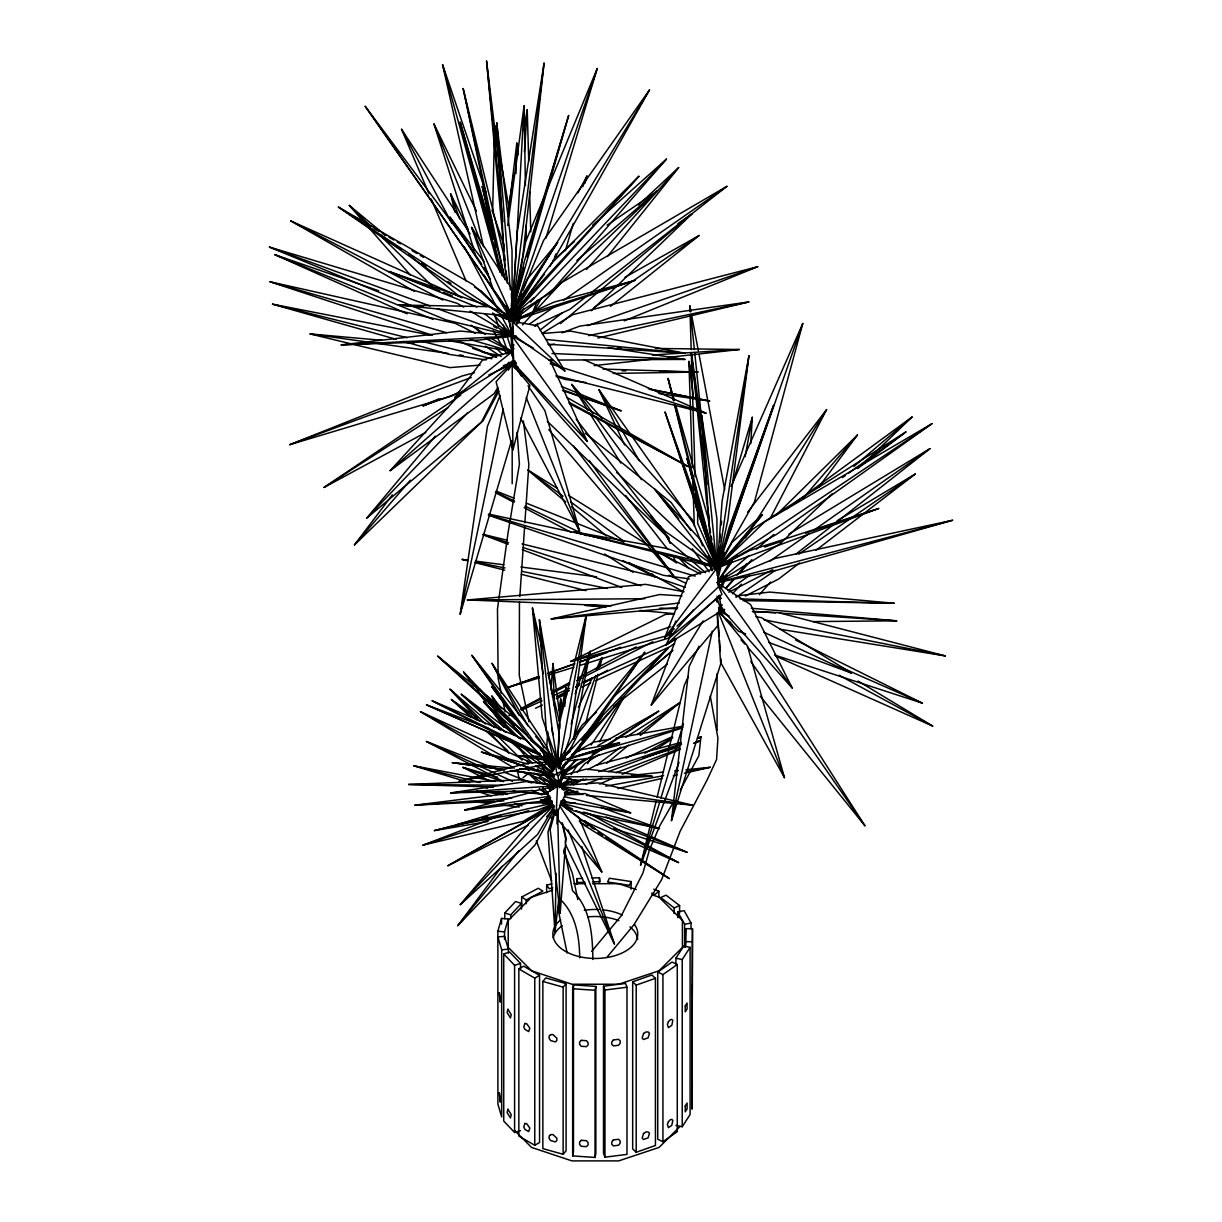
<?xml version="1.0" encoding="UTF-8"?>
<svg xmlns="http://www.w3.org/2000/svg" width="1222" height="1222" viewBox="0 0 1222 1222"><rect width="100%" height="100%" fill="white"/><g stroke="black" fill="none" stroke-linecap="round" stroke-linejoin="round"><path stroke-width="1.5" d="M559.065 896.719L555.002 932.126L556.071 873.333M556.972 824.01L557.217 810.736M492.634 212.246L494.284 140.545M494.406 134.894L494.635 125.454L499.523 153.529M512.339 310.77L512.186 316.483L398.601 305.026L489.365 306.661L512.186 316.483L551.321 292.211L657.329 190.953L607.212 225.092M512.446 306.966L512.904 289.813M516.005 173.555L516.814 143.066L508.016 215.989M692.126 992.829L692.156 993.715L692.278 984.703L692.309 987.88M517.578 154.72L517.746 149.053L516.86 154.69M560.134 715.832L560.684 698.953L558.79 710.226M512.369 315.612L512.186 355.297M557.66 766.698L559.202 724.218L586.132 615.476M512.476 356.519L512.751 349.171M685.206 947.34L685.71 928.644L692.477 928.72L691.957 1108.889L692.477 928.72M570.811 778.582L547.288 792.452L556.147 815.38L557.751 780.125M557.721 766.484L558.225 755.059M558.912 739.829L559.08 736.026M512.507 315.566L513.164 334.965L564.824 370.969L537.741 325.816L512.186 321.294L492.817 313.458M513.347 300.322L513.866 290.79M514.08 286.971L524.085 105.871L507.71 225.505M750.751 443.647L752.324 417.282L733.414 480.918M512.66 356.259L513.133 348.667M512.812 326.595L512.186 336.096L513.958 363.637L587.293 441.463L549.854 359.986M513.072 322.791L513.576 315.184M524.452 151.62L527.232 109.766L523.673 130.372M519.457 602.247L519.258 675.354L528.989 721.851M519.839 596.58L524.62 526.667M524.864 522.894L528.866 464.314L523.367 420.979M512.583 356.763L512.98 351.126M537.008 766.133L557.385 762.116L559.019 739.692M559.829 728.465L560.104 724.738L548.235 674.697M546.677 747.024L547.823 731.841M550.939 690.079L552.924 663.5L560.318 719.712M762.467 514.691L725.028 558.378L717.085 569.605L705.033 524.513L665.073 412.181L717.085 569.605L732.009 542.431L762.467 514.691L717.085 569.605L722.11 501.066L748.949 355.678L727.869 520.16L717.085 569.605L700.298 539.62L654.9 489.365L715.924 568.108L708.775 557.507M564.717 706.423L566.153 687.665M555.46 810.461L550.16 829.509L560.165 913.262L566.03 837.925L562.395 823.445M717.986 558.53L719.071 547.364M719.621 541.774L720.338 534.32M721.255 525.017L721.606 521.29M557.583 242.521L520.129 297.786L512.186 312.572L511.27 308.922L512.186 312.572L527.11 279.288L557.583 242.521L512.186 312.572L517.212 232.608L544.065 63.193L522.985 254.711L512.186 312.572L511.193 308.906M700.924 736.912L698.862 755.731L680.348 789.977M563.968 853.857L564.61 848.267M565.251 842.676L565.679 838.949L562.12 822.803M720.904 658.673L721.179 662.355L671.474 820.604L689.116 666.57L698.984 646.224M544.065 63.193L512.186 312.572L511.3 308.906L512.186 312.572L568.642 115.525L524.162 262.073L512.186 312.572L511.376 308.906L512.186 312.572L524.131 267.587M586.331 615.506L570.048 737.263L564.625 753.042M511.483 440.668L460.19 614.162L487.441 426.341L500.165 395.424M703.903 526.972L717.085 569.605L748.949 355.678M508.291 209.176L512.721 180.993M513.316 177.236L513.912 173.478M717.956 577.09L720.843 558.576M558.408 768.501L586.239 615.506M721.53 586.041L723.241 576.662M745.145 456.661L752.324 417.282M573.393 739.173L590.195 651.295L575.119 694.004M559.34 720.98L565.557 689.498M572.66 988.751L573.469 984.871L595.847 986.414L595.847 1153.568L595.038 1157.448L572.66 1155.905L572.66 988.751L595.038 990.294L595.847 986.414M572.66 1155.905L573.469 1152.025L573.469 984.871M460.19 614.162L503.189 409.11M671.474 820.604L712.273 631.224M513.958 348.423L512.186 351.676L482.583 359.94L454.615 397.792L513.301 360.872L512.186 351.676L513.836 344.482M518.815 322.883L520.878 313.871M717.94 579.075L724.356 552.237M679.05 762.314L640.557 865.268L656.214 800.929M657.115 797.248L667.411 754.967M668.297 751.286L684.412 685.099L688.307 676.484M578.678 751.393L580.526 744.061M586.041 722.019L598.016 674.254M599.865 666.907L602.156 657.726M571.178 724.127L590.195 651.295M514.691 360.979L496.101 381.707L512.935 449.91L529.905 385.373L512.186 363.866L508.688 362.384M526.988 256.788L528.423 251.381M559.294 787.778L562.151 777.07M731.123 486.387L802.778 323.509L754.417 502.059L717.085 567.833L664.753 637.731L688.612 576.616L717.085 567.833L878.649 508.505L749.804 550.465L717.085 567.833L573.928 531.799L666.952 548.479L717.085 567.833L732.36 561.158M513.714 311.182L512.186 316.483L503.143 314.711M508.367 952.946L508.367 949.143L504.564 936.312L497.904 936.969L501.692 949.799L501.692 1116.954L497.904 1104.138L497.873 931.24L501.555 918.409L508.23 919.036L508.23 947.539M504.549 939.474L504.549 931.882L508.23 919.036M674.407 404.39L701.627 515.348L717.085 569.605L729.06 527.843L773.541 405.46L717.085 569.605L710.257 546.295M514.279 314.085L512.186 321.294L564.824 370.969M565.389 250.678L573.286 223.382M584.88 183.346L586.988 176.075L577.96 192.862M560.043 785.807L562.181 778.521M528.958 249.578L568.642 115.525M545.913 238.168L597.237 68.539L525.704 241.498L512.186 316.483L365.241 106.36L467.033 242.704M640.557 865.268L659.819 801.693M660.919 798.058L683.495 723.592M554.62 810.323L547.975 832.106L555.002 932.126M712.67 553.23L717.085 569.605L732.757 519.976M559.6 767.355L562.38 758.938L601.927 716.459L574.997 753.714L562.089 768.653M597.237 68.539L512.186 316.483L365.241 106.36M559.187 768.837L563.418 756.555M450.643 792.91L598.306 782.89L692.446 805.115L526.422 781.484L450.643 792.91L535.664 790.68L557.385 785.7L559.264 780.293M563.037 769.463L565.557 762.253M573.714 738.821L595.71 675.72M598.215 668.51L601.988 657.696M717.085 575.394L717.085 567.833L802.778 323.509M559.569 782.859L564.136 769.891L551.748 776.306L559.569 782.859L557.385 774.091M733.322 518.204L773.541 405.46M514.676 314.36L512.186 321.294L496.987 314.421M717.39 612.925L717.65 625.786L651.265 705.109L675.98 639.045M513.53 332.583L512.186 336.096L587.293 441.463M516.875 323.799L521.565 311.488M532.655 312.481L537.588 300.077M554.528 257.567L555.934 254.023M582.757 186.691L586.988 176.075M717.772 584.315L721.927 594.35L668.877 638.342L675.842 620.99M517.196 323.845L522.206 311.595M521.458 294.028L512.186 316.483L506.611 306.676M522.894 290.561L543.576 240.444L649.478 89.939L549.946 266.503M556.147 815.38L566.962 790.435L534.029 773.068M721.652 587.782L726.983 575.593M631.132 881.566L629.391 885.339L607.624 881.994L609.35 878.221L631.132 881.566L631.132 889.158M517.028 306.187L512.186 316.483L471.57 227.384L512.049 289.125L512.186 316.483L533.739 297.847M578.434 707.278L592.135 678.164M596.168 669.595L601.82 657.604M561.57 768.577L563.25 765.232M719.559 595.343L717.085 598.23L721.24 611.046L665.761 645.185L671.779 633.454M498.515 388.932L481.422 422.109L354.472 544.89L392.323 494.864M510.475 365.714L512.186 362.399L515.913 363.117M569.589 750.491L579.167 731.963L644.727 652.319L575.425 752.966M770.227 518.403L826.607 409.599L747.558 512.262M498.912 391.071L482.98 420.872L366.799 518.052L435.215 436.178M553.81 810.14L535.053 844.906L457.761 925.68L501.906 866.429M533.479 312.542L541.468 297.863M587.69 763.613L591.326 756.937M599.483 741.922L623.984 696.861M672.894 802.946L659.865 825.629L649.508 849.718L642.94 872.982L621.341 915.675L591.647 951.434M554.544 806.001L537.497 834.534L460.266 904.647L529.325 823.154L552.955 804.718M649.478 89.939L512.186 316.483L510.75 313M497.889 387.42L494.07 393.698L390.139 470.684L462.527 391.407M508.367 370.144L514.386 360.826M651.265 705.109L703.124 620.898M518.235 311.747L512.186 321.294L502.379 315.765M558.469 775.726L563.861 769.723L555.521 765.323L550.037 774.015L554.452 775.771M718.093 581.046L730.267 561.815M745.481 537.787L826.607 409.599M675.903 963.898L675.903 958.201L683.755 946.011L690.094 947.371L690.094 1114.525L682.227 1126.715L675.903 1125.355M682.227 1126.715L682.227 959.56L690.094 947.371M560.974 761.688L528.21 762.971L458.953 781.27L557.385 762.116L582.466 724.722L596.489 712.182M561.601 788.679L568.963 777.757M571.071 774.641L578.434 763.719M591.066 745.008L623.694 696.647M516.432 310.266L512.186 316.483L511.178 312.817M553.627 785.914L557.385 785.7L562.624 778.124M564.717 775.084L575.195 759.947M561.815 767.92L564.014 764.85M581.703 740.181L644.727 652.319M718.185 581.137L732.436 561.417M734.636 558.378L736.82 555.353M818.755 487.104L857.416 435.017L776.55 514.798M544.416 274.202L512.186 316.483L511.285 310.923M560.806 769.661L601.927 716.459M390.139 470.684L514.523 360.857M607.395 256.528L678.638 167.582L638.434 205.067M457.761 925.68L518.983 850.619M546.585 816.77L553.78 807.941M607.288 956.857L633.928 924.764L661.591 879.703L680.135 831.281L707.248 779.682L716.581 759.519L717.925 738.027L710.272 696.128M542.858 981.449L545.806 977.936L566.092 983.618L566.092 1150.773L563.128 1154.286L542.858 1148.604L542.858 981.449L563.128 987.132L566.092 983.618M560.99 769.86L571.82 757.182M580.45 746.413L622.12 697.823M725.776 588.118L733.231 579.457M736.958 575.119L746.886 563.571M802.778 498.576L857.416 435.017M354.472 544.89L410.348 480.215M508.459 366.707L512.186 362.399L515.715 363.53M668.877 638.342L693.592 609.778M601.285 217.424L666.433 159.104L553.581 288.911L512.186 321.294L507.329 318.392M562.364 789.244L568.581 782.141M577.303 772.212L584.758 763.689L598.994 754.554M759.427 594.671L770.578 582.039M665.761 645.185L719.575 595.465M725.792 588.576L734.498 578.923M739.478 573.393L751.927 559.6M638.892 176.289L536 288.071L512.186 316.483L551.428 263.463L638.892 176.289L512.186 316.483L511.621 310.923M535.236 326.198L537.802 323.356M586.453 269.543L678.638 167.582M614.727 695.883L668.037 648.256L582.863 740.975M522.497 324.899L532.807 313.687M535.373 310.892L561.158 282.862L726.876 186.355L590.837 292.913M676.988 626.138L719.162 586.193L717.085 567.833L722.217 562.288M727.334 556.728L752.981 528.927L905.853 431.977L857.63 468.561M719.636 607.655L722.202 604.89M732.452 593.831L741.418 584.162M718.353 581.29L723.439 575.868M460.266 904.647L553.505 805.39M504.778 918.684L504.778 912.987L515.531 901.546L521.473 903.409L521.473 909.107M510.72 918.639L510.72 914.85L521.473 903.409M523.948 308.922L512.186 321.294L488.158 305.974L388.963 271.452L476.977 307.058M530.485 302.048L666.433 159.104M366.799 518.052L467.659 412.731M548.785 759.244L540.185 756.357L517.991 755.7L557.385 762.116L571.881 747.207M598.215 720.094L668.037 648.256M508.245 920.487L531.585 897.162L552.665 890.135M679.814 1126.684L659.07 1147.427L618.653 1160.9L571.988 1160.9L531.585 1147.427L514.722 1130.579M540.567 813.852L551.015 807.024M650.73 516.326L665.226 531.402L717.085 567.833L764.773 521.763L931.943 423.698L776.596 534.335L717.085 567.833L695.028 560.424L573.928 531.799M591.188 310.8L691.973 213.835L677.92 223.611M832.213 493.688L779.896 543.927L718.689 581.657M863.878 463.291L912.055 417.008L793.689 503.708M664.753 637.731L674.269 628.704M553.123 260.53L574.371 241.513M592.777 225.031L598.444 219.96M563.128 771.922L577.471 759.397M576.845 260.561L657.329 190.953M653.77 889.234L658.857 891.22L655.084 894.443L651.677 893.129M522.97 777.711L528.912 773.037M647.11 672.1L672.971 650.135M718.536 581.412L749.086 555.46M756.372 549.274L773.832 534.442M853.857 466.453L912.055 417.008M640.297 678.011L672.176 650.944M717.085 596.168L717.085 601.835L717.085 598.23L719.957 595.801M488.861 374.955L512.186 363.866L515.104 361.422M560.424 323.616L691.973 213.835M606.616 763.383L628.52 745.191M640.206 735.507L679.646 702.772L625.878 737.294M552.222 760.39L557.385 762.116L570.124 751.545M454.615 397.792L512.186 351.676L510.704 332.674M718.551 607.762L721.515 605.394M610.435 306.371L699.106 235.525L624.992 277.302M796.087 554.024L929.942 448.657L788.938 534.045M613.704 706.301L667.243 664.172M587.843 295.25L569.91 309.303L534.258 325.846M506.244 367.012L512.186 362.399L517.975 367.074M540.17 329.986L562.273 312.863M799.585 562.93L778.551 579.091L745.328 596.03M816.097 550.236L915.232 474.044L837.162 520.74M563.418 790.359L566.443 788.098M570.964 784.677L577.013 780.125M596.626 765.339L620.776 747.131M637.38 734.621L679.646 702.772M528.408 824.987L447.924 865.756L552.405 806.352M785.99 509.345L789.076 507.099M616.591 472.272L717.085 567.833L720.17 565.618M723.271 563.388L726.372 561.158M842.416 477.634L845.517 475.404M848.603 473.174L905.853 431.977M674.59 643.368L670.038 646.637L595.878 680.593M675.476 638.419L667.777 643.872L583.368 682.12M720.797 598.566L717.085 598.23L720.186 596.046M727.961 590.593L749.712 575.302M769.906 561.112L808.75 533.815M813.409 530.531L929.942 448.657M657.726 972.086L672.054 962.05L677.278 964.525L677.278 1131.694L662.935 1141.73L657.726 1139.24L657.726 972.086L662.935 974.576L677.278 964.525M529.294 324.166L555.75 305.714M563.525 300.291L726.876 186.355M718.658 609.335L721.805 607.166M735.95 597.421L775.267 570.369M798.852 554.131L915.232 474.044M508.474 363.301L512.186 363.866L515.333 361.712M593.861 307.776L699.106 235.525M425.714 432.466L324.09 487.425L460.77 395.118M708.317 555.384L717.085 567.833L931.943 423.698M597.818 745.664L658.704 711.173L580.618 763.445L562.028 774.229M562.135 773.847L585.888 758.434M592.212 754.325L658.704 711.173M324.09 487.425L448.428 407.323M655.588 749.514L671.611 739.279M697.64 510.17L697.686 523.428L717.085 567.833L726.678 561.753M573.5 784.936L583.169 778.964M542.522 333.178L572.858 314.665L757.701 266.702L624.289 320.851M552.512 804.122L523.291 821.306L422.919 845.166L500.76 815.364M518.831 968.924L523.612 966.159L539.544 975.37L539.544 1142.524L534.762 1145.289L518.831 1136.078L518.831 968.924L534.762 978.119L539.544 975.37M552.527 806.306L447.924 865.756M644.819 753.241L672.864 737.553M459.716 391.544L451.529 396.096L289.736 444.686L461.931 376.04L474.503 372.634M500.715 368.769L512.186 362.399L669.182 538.581L547.288 421.285M553.963 760.726L557.385 762.116L565.633 757.579M575.531 752.126L593.693 742.121L610.343 739.157M520.725 708.714L540.796 697.961M552.512 691.698L569.253 682.731M577.609 678.256L636.173 646.881M508.505 362.949L512.186 363.866L515.501 362.109M535.526 708.225L542.415 705.063M557.217 696.754L568.902 690.567M575.577 687.039L578.923 685.282M583.933 682.624L592.273 678.225M587.583 769.692L595.985 765.247L681.25 742.365M521.657 897.024L538.306 888.257L542.858 891.144L526.208 899.911L521.657 897.024L521.657 906.525M557.369 696.739L569.147 690.552M575.868 687.024L579.228 685.252M584.269 682.594L592.685 678.179M597.726 675.522L607.808 670.221M544.05 756.449L557.385 762.116L563.785 758.786M571.789 754.631L581.382 749.636L619.539 742.854L568.047 758.816M720.888 598.337L717.085 598.23L720.445 596.504M728.862 592.196L772.61 569.742M509.116 715.191L512.507 713.465M520.954 709.142L541.239 698.77M551.382 693.592L569.987 684.091M576.753 680.639L581.825 678.042M585.201 676.316L652.838 641.764M718.75 609.564L722.065 607.869M671.917 634.447L570.628 661.453L665.364 614.452L674.605 613.719M625.924 758.052L672.375 736.652M556.209 698.755L564.839 694.799M582.084 686.901L590.7 682.961M509.314 715.68L512.751 714.122M521.366 710.226L542.033 700.863M552.375 696.173L569.589 688.368M576.478 685.252L579.931 683.678M458.846 392.98L423.087 405.857L438.499 398.998M679.6 905.563L666.066 895.161L660.659 897.513L674.193 907.915L679.6 905.563L679.6 913.17M599.574 784.05L613.551 778.032M622.288 774.274L679.951 749.422M693.943 743.404L699.183 741.143L695.578 742.212M512.935 449.91L512.186 363.866L515.653 362.415M717.085 582.65L775.405 558.362L952.549 520.267L775.817 570.506L717.085 582.65L952.549 520.267M552.481 804.122L537.741 810.125L456.234 824.896L526.789 803.328L551.993 802.335M423.087 405.857L440.546 398.769M550.603 797.523L540.414 801.418L464.711 809.972L528.744 793.063L548.434 794.331M560.913 802.167L564.442 800.807M561.967 332.858L579.732 326.121L748.796 301.941L597.818 338.066M564.472 792.223L569.788 790.206M585.75 784.157L601.698 778.109M615.873 772.732L679.692 748.536M693.867 743.159L699.183 741.143M608.327 771.662L681.555 744.335M697.625 738.348L701.199 737.019L697.579 737.981M289.736 444.686L471.264 377.537M503.296 365.684L512.186 362.399L521.687 376.391M508.367 687.329L538.688 676.499M547.609 673.307L574.371 663.76M579.717 661.85L620.745 647.186M538.948 676.53L508.383 687.329L539.36 677.874M549.747 672.726L574.92 663.836M580.313 661.927L607.303 652.411M632.675 981.785L651.922 975.003L655.435 978.333L655.435 1145.488L636.204 1152.27L632.675 1148.94L632.675 981.785L636.204 985.115L636.204 1152.27M636.204 985.115L655.435 978.333M570.628 661.453L670.649 626.596M587.446 325.632L757.701 266.702M564.579 799.662L560.974 800.899L564.671 800.547M764.605 547.059L780.644 541.636M805.588 533.204L878.649 508.505M553.566 785.67L557.385 785.7L575.363 779.605M598.734 771.693L681.418 743.709M697.609 738.225L701.199 737.019M505.877 317.124L512.186 321.294L554.024 302.094L634.844 280.434L512.186 321.294L502.624 315.001M682.869 727.777L589.691 758.266L568.154 760.832M553.902 760.588L557.385 762.116L619.539 742.854M422.919 845.166L528.698 810.629M520.526 1130.61L514.599 1132.488L503.739 1121.078L503.739 953.924L509.666 952.045L520.526 963.455L520.526 969.153M503.739 953.924L514.599 965.334L520.526 963.455M634.844 280.434L532.12 312.649L512.186 321.294L472.929 284.512L338.402 207.068L464.788 294.548L486.035 306.539M543.668 755.395L557.385 762.116L562.716 760.466M548.479 675.079L573.973 667.227M579.442 665.547L668.694 638.083M643.2 757.625L679.325 746.993M554.238 760.084L557.385 762.116L561.02 761.107M568.291 759.091L682.716 727.289M560.974 775.955L586.132 769.112L652.029 776.245L576.31 780.354L560.822 777.559M488.067 821.505L434.39 830.609L478.535 819.03M482.216 818.068L487.731 816.617M515.883 364.293L512.186 363.866L515.791 362.949M546.646 892.747L546.646 885.14L551.825 883.857M552.772 887.875L549.32 888.73L546.646 885.14M548.418 803.419L552.008 802.548M434.39 830.609L476.611 820.527M548.204 803.45L551.886 802.564M617.92 788.557L662.248 778.353M673.322 775.802L677.019 774.947M684.396 773.251L710.257 767.294L685.909 769.784M677.63 607.624L551.198 618.943L659.727 594.534L681.937 595.969M456.234 824.896L551.87 803.373M493.398 787.06L408.637 784.463L520.098 779.896L557.385 785.7L586.789 779.132M564.824 793.338L574.111 791.367M588.576 335.622L748.796 301.941M677.721 917.554L677.721 911.856L684.152 910.665L691.041 923.053L691.041 928.751M677.721 911.856L684.61 924.244L691.041 923.053M564.839 793.567L577.899 791.214M605.852 786.158L663.653 775.71M686.031 771.678L710.257 767.294M548.938 345.123L554.452 344.146M615.903 738.164L682.518 726.25M548.525 804.993L552.069 804.412M464.711 809.972L549.976 796.118M542.446 803.618L551.779 802.136M542.812 803.404L551.916 802.06M603.515 986.2L625.542 983.435L626.978 987.239L626.978 1154.393L604.966 1157.173L603.515 1153.354L603.515 986.2L604.966 990.019L604.966 1157.173M604.966 990.019L626.978 987.239M551.198 618.943L679.386 602.935M503.831 800.853L414.961 805.145L520.312 792.055L548.113 794.193M717.085 598.23L720.843 597.787M735.904 596.03L769.799 592.074L894.183 603.256L743.052 600.598M515.974 335.775L478.993 340.052L341.228 344.879L460.465 331.07L515.974 336.478M594.121 365.622L656.367 358.718M667.686 357.45L739.356 349.492L655.42 348.438M631.575 775.359L663.424 772.09M674.666 770.945L678.409 770.563M501.692 949.799L508.367 949.143M611.55 605.791L467.384 599.941L645.644 584.345L684.106 591.83M542.461 333.545L570.827 331.162L684.58 353.173L547.93 344.222M480.109 365.088L449.925 367.623L310.098 333.942L381.936 340.296M508.413 362.705L512.186 362.399L515.592 369.013M414.961 805.145L511.804 798.195M512.186 363.866L515.974 363.621M652.273 355.006L739.356 349.492M341.228 344.879L512.186 336.096L517.471 337.532M475.633 801.571L479.345 801.388M564.778 794.56L585.109 793.567L630.644 812.829L566.168 801.892L563.235 799.57M576.983 884.331L576.983 878.633L582.604 878.404M591.967 878.007L599.467 877.686L599.956 881.581L592.471 881.887M584.971 882.208L577.487 882.528L576.983 878.633M564.686 794.743L581.122 794.376M613.169 373.443L697.961 372.038L603.179 369.075M812.905 621.586L896.688 620.837L751.423 608.266M467.384 599.941L644.651 598.734M561.173 776.902L652.029 776.245M548.754 360.108L552.527 360.078M558.21 360.062L684.9 359.421L608.357 347.583M475.663 801.663L494.666 801.571M544.08 801.327L551.687 801.281M573.866 883.689L585.063 883.689M592.533 883.689L618.653 883.689L636.234 889.54M408.637 784.463L502.074 785.242M617.263 347.965L621.082 348.01M685.206 941.643L691.957 941.734M622.059 370.816L625.847 370.877M660.002 371.427L697.961 372.038M739.936 598.887L894.183 603.256M605.791 607.227L584.971 605.287L588.744 605.379M592.533 605.486L605.761 605.852M584.971 605.287L607.609 605.913M720.812 610.542L724.539 610.679L720.812 609.778M752.477 611.703L778.551 612.665L945.339 655.909L779.942 629.238M660.002 608.098L677.125 608.785M552.038 353.464L684.9 359.421M575.654 803.144L561.035 802.335L564.732 803.297M398.601 305.026L423.118 306.478M720.858 609.198L724.646 609.442M752.996 611.321L775.695 612.818M779.468 613.077L896.688 620.837M549.885 800.731L540.521 800.074L551.794 801.449M400.831 341.961L414.059 343.138M504.854 769.799L452.339 762.665L512.354 767.996M519.869 768.653L531.112 769.661L552.13 775.481M586.392 795.43L673.505 803.389M677.293 803.725L692.446 805.115M639.87 610.435L673.948 613.627M497.873 931.24L504.549 931.882M546.28 339.472L684.58 353.173M488.403 791.52L507.359 793.46M517.991 755.7L555.582 759.824L557.385 762.116L551.916 728.281M475.663 801.892L488.907 803.465M500.272 804.809L519.197 807.055M467.736 560.806L462.206 559.416L467.873 560.15M475.45 561.127L503.846 564.793M520.893 567.008L596.611 576.799M452.339 762.665L504.61 769.539M512.079 770.532L553.841 776.413M689.345 578.877L663.454 575.348L488.388 515.195M510.49 770.563L553.627 776.428M310.098 333.942L447.97 353.357M459.304 354.945L463.077 355.48M585.796 382.517L565.16 379.416L556.331 376.59M658.979 393.484L709.631 401.076L648.332 388.733M486.203 359.955L449.07 354.365L403.565 341.412M480.72 791.184L503.159 794.789M540.552 800.822L548.036 802.014M718.933 610.71L724.478 611.626M755.944 616.759L761.489 617.66L851.444 673.062L768.562 642.375M448.642 340.632L512.186 351.676L503.311 325.037M469.63 782.676L413.754 765.766L495.246 781.393M396.279 339.349L272.506 304.156L429.884 334.981M650.028 389.39L709.631 401.076M482.186 352.15L498.805 355.419M763.857 619.737L945.339 655.909M462.206 559.416L467.782 560.531M475.221 562.013L504.992 567.97M521.733 571.331L607.319 588.454M600.949 807.268L659.391 828.531L574.05 810.98L560.715 803.893M488.663 514.095L609.671 540.093M675.903 958.201L682.227 959.56M432.405 335.271L270.016 281.763L455.164 323.326L475.282 333.331M564.717 796.713L630.644 812.829M483.24 534.365L507.252 540.277M522.038 543.912L656.901 577.151L682.93 591.54M272.506 304.156L407.094 337.684M421.85 341.35L491.901 358.81M555.979 375.612L705.949 413.128L583.963 359.726M475.129 562.67L504.686 570.124M521.305 574.325L585.949 590.623M413.754 765.766L480.047 782.554M513.194 790.939L518.724 792.33M544.493 798.867L551.855 800.731M553.78 775.756L481.514 752.08L528.271 764.117M561.035 803.068L659.391 828.531M489.946 781.057L462.848 767.37L486.662 774.122M490.328 775.16L497.66 777.223M270.016 281.763L446.641 332.751M470.302 339.594L512.186 351.676L489.961 337.409M488.495 514.813L695.135 576.142M533.51 348.163L512.186 336.096L446.106 319.935L269.451 247.088L457.242 303.331L463.703 307.18M482.247 786.494L487.654 788.144M498.454 791.413L507.466 794.132M504.778 912.987L510.72 914.85M550.221 363.744L705.949 413.128M503.159 348.82L512.186 351.676L485.348 338.341M481.514 752.08L553.933 775.741M483.164 534.625L508.551 542.843M523.062 547.548L640.924 585.735M613.902 828.592L687.07 852.284L650.883 836.505M774.473 654.977L922.427 703.2L795.568 640.038M476.84 791.153L491.244 795.873M514.63 803.526L521.84 805.878M652.044 894.809L659.07 897.162L682.411 920.487L682.411 947.432L659.07 970.772L618.653 984.245L571.988 984.245L531.585 970.772L508.245 947.432M685.405 587.385L659.009 578.342L628.658 562.441M406.972 313.764L274.69 254.619L378.698 290.775M562.487 390.475L621.066 410.836L561.356 386.381M520.923 771.479L582.802 794.651M472.67 348.316L496.025 356.641M563.602 390.154L621.066 410.836M462.848 767.37L502.089 781.438M720.644 610.221L724.218 611.504M269.451 247.088L430.083 305.989M437.216 308.616L512.186 336.096L507.451 311.839M745.619 633.882L738.577 631.27L718.429 611.718M483.087 534.808L507.985 544.264M522.222 549.671L621.815 587.492M540.292 755.165L426.509 704.834L488.403 728.358M388.963 271.452L439.889 291.004M443.403 292.364L452.186 295.724M587.583 813.134L687.07 852.284M503.678 781.713L426.432 741.51L500.119 770.578M503.632 771.953L531.692 783.027M496.239 491.107L513.958 498.179M526.346 503.143L623.785 542.094M545.424 757.243L548.846 758.633M503.464 332.537L512.186 336.096L508.535 317.857M274.69 254.619L433.016 319.324M503.388 348.087L512.186 351.676M583.673 812.034L594.182 816.357L678.531 862.564L581.611 820.252L560.241 803.496M540.704 755.043L525.704 748.658L432.221 700.848L526.835 740.44M459.625 341.595L496.422 357.191M580.74 823.017L587.751 826.011M591.249 827.508L594.763 829.005L584.88 820.68M606.066 816.983L647.431 835.008M426.509 704.834L539.941 754.478M545.165 756.769L548.663 758.297M840.629 667.181L922.427 703.2M775.985 656.199L932.676 726.082L858.104 681.066M414.457 291.386L290.867 220.968L461.87 297.756M514.218 768.18L420.551 711.708L528.897 761.673M426.432 741.51L512.583 781.393M531.723 790.237L541.988 794.987M547.12 797.37L550.542 798.959M718.811 611.214L729.137 616.041M763.597 632.095L851.444 673.062M495.735 492.13L514.615 501.173M524.91 506.107L586.682 535.725M669.045 575.195L686.199 583.429M432.221 700.848L540.246 753.73M535.465 765.965L554.009 775.252M560.745 802.961L572.522 808.918M575.898 810.614L678.531 862.564M622.777 560.547L654.778 576.967M659.116 552.711L700.527 574.096M290.867 220.968L442.914 300.062M493.596 326.427L496.987 328.183M500.363 329.94L512.186 336.096L511.208 332.521M495.475 492.68L514.019 502.395M524.131 507.695L571.331 532.425M507.695 363.851L510.689 365.439M569.101 403.443L687.91 466.422L566.901 397.425M569.36 402.405L687.91 466.422M420.551 711.708L520.679 765.843M525.674 768.546L529.019 770.364M839.086 675.231L932.676 726.082M362.109 222.328L354.304 216.951L362.552 221.762M365.852 223.687L370.801 226.574M374.1 228.499L379.049 231.386M382.349 233.31L385.648 235.22M388.947 237.144L393.896 240.031M397.196 241.956L400.495 243.881M412.028 250.617L416.977 253.504M420.276 255.413L423.576 257.338M474.716 287.155L481.315 291.004L512.186 321.294L511.147 313.764M470.165 311.045L512.186 336.096L501.387 315.918M528.057 470.103L557.156 488.265M568.459 495.338L647.66 544.798M663.821 554.895L676.744 562.96M554.146 783.669L557.385 785.7L550.068 770.425M579.427 818.312L669.182 878.511L585.078 825.873L579.259 821.169M604.6 554.024L633.195 572.293M470.913 325.174L485.195 334.354M546.371 754.997L551.091 758.052M597.925 832.182L602.675 835.283M605.852 837.33L669.182 878.511M718.673 583.688L750.614 604.63L792.192 688.017L721.347 608.648L719.208 595.649M338.402 207.068L494.65 309.762M485.394 346.238L501.157 356.61M354.304 216.951L362.201 222.175M679.569 557.767L701.443 572.278M583.856 821.566L594.763 829.005M368.357 226.635L374.589 230.943M380.836 235.235L387.084 239.543M396.432 245.989L401.122 249.212M408.927 254.588L413.601 257.811M421.407 263.188L426.096 266.427M447.939 281.472L451.055 283.626M471.157 717.467L451.437 699.564L477.726 718.047M513.286 743.052L519.472 747.406M726.204 619.233L730.756 622.456M540.582 750.201L557.385 762.116L542.201 717.711L532.441 607.991L542.094 648.76M560.44 804.29L578.739 817.243L601.835 871.973L558.439 820.176L557.812 809.346M554.421 774.824L529.263 756.937L512.614 741.586M541.621 789.672L547.349 793.888M563.037 496.224L527.965 470.21L565.725 501.906M570.674 501.875L624.045 541.453M539.253 788.648L548.327 795.385M500.134 730.069L461.305 694.249L520.709 739.142M531.753 775.298L542.308 783.378M548.342 787.991L551.351 790.298M725.99 619.707L731.932 624.335M740.853 631.27L745.298 634.722M513.347 725.242L437.751 656.183L518.846 721.56M585.307 433.168L671.107 502.425L690.812 530.455M484.691 313.779L512.186 336.096L492.588 313.061M451.437 699.564L476.458 719.895M526.483 760.573L529.432 762.971M544.141 774.931L548.556 778.521M554.437 783.302L557.385 785.7L554.04 781.163M530.287 740.013L557.385 762.116L535.725 736.515M364.293 222.526L349.309 205.418L385.892 235.693M412.226 257.475L459.029 296.213M571.545 506.763L606.463 535.939M651.555 573.622L655.924 577.273M537.451 768.882L557.385 785.7L539.345 763.842M461.305 694.249L505.755 732.497M520.098 744.84L551.657 771.999M479.36 721.163L450.032 689.223L494.33 727.457M511.468 742.258L524.33 753.348M688.429 557.828L669.809 541.713L659.788 525.659M691.285 560.318L705.613 572.721M437.751 656.183L527.476 735.629M533.174 740.669L557.385 762.116M513.668 734.926L483.53 701.886L526.881 740.349M486.631 731.52L507.756 750.69M532.288 762.864L525.323 756.525L516.341 744.244M540.659 770.471L557.385 785.7M349.309 205.418L371.03 226.544M380.531 235.785L432.114 285.963M474.182 326.9L479.62 332.17M495.903 348.026L502.685 354.624M553.566 769.921L479.559 689.162L539.941 748.338L554.314 769.539M450.032 689.223L485.363 724.004M497.598 736.041L522.054 760.13M539.727 777.528L551.947 789.565M530.577 775.451L538.627 783.455M542.644 787.457L548.006 792.788M483.53 701.886L519.136 738.073M473.693 685.893L463.596 672.085L486.952 696.586M509.009 719.743L514.202 725.196M678.775 557.812L688.994 568.597M479.559 689.162L541.147 756.235M489.564 732.268L508.688 753.103M543.653 758.984L552.39 768.592M587.736 410.088L571.713 384.411L602.156 418.52M604.691 421.376L692.187 519.472L702.558 545.791M741.006 639.763L744.778 644.025M747.299 646.866L759.885 661.071L864.886 825.736L760.313 696.265M368.051 226.788L410.5 275.24M548.815 429.701L674.361 576.937L589.279 460.74M515.119 718.933L491.656 686.55L505.037 702.299M463.596 672.085L479.223 691.01M488.846 702.665L505.679 723.057M719.422 611.794L747.497 646.026L784.448 777.635L720.568 662.263L717.329 612.757M654.9 489.365L678.729 518.907M548.052 762.559L552.726 768.333M560.043 899.132C576.02 914.331 579.32 936.785 579.747 957.804M529.111 738.195L471.875 655.374L539.65 739.738L543.866 747.925M547.853 762.207L552.619 768.149M538.627 753.287L540.979 756.25M543.316 759.198L552.695 771.021M625.649 495.46L667.456 549.029M576.204 419.177L669.182 538.581M573.576 445.999L674.361 576.937M490.419 279.196L450.002 217.195L484.049 261.661M496.04 704.514L491.931 696.082L501.005 708.073M491.656 686.55L516.585 719.758M550.587 765.033L552.848 768.058M470.439 247.256L474.961 253.321M571.713 384.411L593.128 413.601M595.374 416.671L641.581 479.681M692.294 548.831L709.188 571.896M477.069 690.506L503.999 727.35M471.875 655.374L534.06 741.708M545.165 757.136L552.94 767.92M544.569 759.076L553.108 770.975M718.185 584.192L792.192 688.017M624.534 444.915L598.917 389.619L694.035 524.146M750.766 661.316L864.886 825.736M528.011 385.724L544.89 410.607L579.549 531.081L520.496 418.077M450.002 217.195L481.774 264.303M483.897 267.45L486.005 270.581M429.029 193.855L401.564 129.303L470.088 233.845M519.197 715.45L492.054 663.409L547.303 747.406L550.862 757.823M548.495 781.072L553.429 788.77M559.401 805.298L601.835 871.973M589.737 413.296L620.761 463.062M491.931 696.082L497.873 705.72M548.464 787.671L550.45 790.878M483.881 274.828L512.186 321.294L511.102 313.81M492.054 663.409L528.041 725.929M549.808 763.765L552.65 768.714M598.917 389.619L639.243 460.816M485.256 269.069L488.036 273.972M493.398 330.795L501.86 345.673M504.671 350.638L506.55 353.937M401.564 129.303L451.926 223.458M464.513 246.997L497.797 309.197M546.402 752.828L548.938 757.732M550.633 761L554.009 767.553M454.905 212.154L450.582 193.748L468.286 229.553M565.435 844.433L614.406 943.949L581.748 846.525M474.228 250.373L433.978 124.002L476.351 210.978M551.122 760.894L554.253 767.492M666.143 534.762L670.145 543.408M708.332 562.257L711.968 570.75M431.244 199.079L466.132 281.06M568.077 829.86L614.406 943.949M673.689 557.263L675.797 562.532M718.49 612.451L784.448 777.635M514.294 367.669L512.186 362.399L512.293 366.065M526.224 397.532L579.549 531.081M433.978 124.002L481.453 243.789M505.908 305.439L512.186 321.294L510.628 314.085M708.791 561.585L712.243 570.369M550.465 815.991L551.794 819.473M563.77 850.848L572.415 873.501L577.807 899.545M536.321 840.858L551.626 880.909M450.582 193.748L459.655 218.814M494.681 315.52L498.576 326.259M501.157 333.423L508.291 353.127M471.57 227.384L492.863 288.285M717.085 567.833L696.051 507.099L695.41 486.219M552.038 761.306L554.421 768.241M483.515 246.768L442.578 64.644L485.913 192.175M492.023 210.138L504.228 246.065M665.073 412.181L703.353 525.2M701.291 513.668L687.146 458.662L693.454 478.688M502.181 275.973L460.175 122.246L500.134 257.705L504.961 279.655M673.505 400.694L668.052 378.499L674.361 400.465M675.934 405.948L707.935 517.578L710.547 532.441M460.175 122.246L492.848 239.313M493.871 242.964L497.95 257.598M494.375 239.573L482.247 186.492L491.901 221.335M442.578 64.644L499.997 272.369M687.146 458.662L701.871 513.225M498.454 259.431L501.768 272.246M668.052 378.499L673.719 400.556M674.651 404.222L717.085 569.605L716.917 518.663L701.688 415.419L709.631 532.288L717.085 569.605L716.734 562.135M555.521 766.82L546.188 730.481L539.406 619.646L559.157 734.132M496.346 246.676L463.169 88.564L503.052 251.808L505.266 266.533M692.4 467.461L688.887 361.422L692.416 376.147M482.247 186.492L494.574 238.412M463.169 88.564L504.9 279.242M542.98 788.801L543.744 792.513M501.249 693.18L498.133 678.241L497.476 609.03L508.123 532.349L519.411 464.207L517.135 432.145M502.425 698.785L505.16 711.861M517.257 769.784L519.213 779.117M557.538 906.617L567.1 952.916M507.069 310.556L507.802 314.207M564.411 848.832L572.507 890.67C590.837 908.557 592.502 935.319 592.884 959.469M690.018 311.625L689.85 305.928L690.904 311.564M691.621 315.307L698.373 350.928M699.091 354.67L724.692 489.64M711.204 536.153L711.861 539.864M712.518 543.591L715.13 558.454M715.771 562.166L717.085 569.605L701.688 415.419M500.501 159.15L508.963 207.816M507.42 283.305L504.732 266.839L496.789 122.933L512.018 250.205L512.186 312.572L511.422 293.616M532.441 607.991L543.087 673.78M555.521 765.323L557.125 775.283M709.34 519.518L706.759 502.822L691.469 353.601L704.529 445.847M714.794 554.757L715.359 558.469M715.939 562.181L717.085 569.605L716.184 562.013M505.816 270.215L507.481 281.259M504.075 251.136L486.57 61.1L500.348 174.471M504.564 254.848L505.297 260.439M511.453 306.982L512.186 312.572L511.422 303.087M716.367 564.167L717.085 569.605M688.887 361.422L693.47 397.349M713.953 558.072L715.389 569.406M691.469 353.601L706.973 484.34M539.406 619.646L552.787 734.544M554.757 751.484L556.514 766.561M511.774 308.952L512.186 312.572L511.422 305.011M689.85 305.928L690.43 311.625M690.827 315.429L694.386 349.584M694.783 353.387L702.482 427.395M486.57 61.1L502.945 221.808M560.684 698.953L561.723 710.242M517.746 149.053L518.235 154.705M496.789 122.933L510.338 289.813M494.635 125.454L496.254 146.365M496.697 152.078L496.987 155.866M718.078 621.83L719.208 636.57M719.483 640.252L720.338 651.311M516.814 143.066L517.517 156.34M692.126 1092.804L692.156 1093.705L692.278 1084.693L692.309 1087.855M552.924 663.5L554.345 705.4M692.767 478.825L694.34 526.163M566.351 687.681L566.611 695.287M690.14 315.429L691.194 349.584M691.301 353.372L695.119 476.733M527.232 109.766L528.729 161.273M529.615 191.793L530.776 231.859M557.629 812.981L560.165 913.262M524.085 105.871L525.414 185.5M526.071 225.306L526.315 240.474M717.085 673.612L717.085 730.267M685.71 928.644L685.71 945.736M684.61 924.244L684.61 947.035M674.193 907.915L674.193 913.613M662.935 974.576L662.935 1141.73M658.857 891.22L658.857 896.917M599.467 877.686L599.467 883.384M595.038 990.294L595.038 1157.448M563.128 987.132L563.128 1154.286M557.385 780.705L557.385 786.357M534.762 978.119L534.762 1145.289M526.208 899.911L526.208 903.715M514.599 965.334L514.599 1132.488M512.186 360.948L512.186 364.736M512.186 442.165L512.186 483.729M501.555 918.409L501.555 924.107M634.539 924.58A42.449 24.501 0 0 1 590.562 958.308A42.449 24.501 0 0 1 560.715 919.769M584.315 910.298A42.449 24.501 0 0 1 598.979 909.55M602.69 909.825A42.449 24.501 0 0 1 622.288 915.034M553.245 937.839A42.449 24.501 0 0 1 562.166 925.726M587.965 916.882A42.449 24.501 0 0 1 618.912 920.64M629.941 926.826A42.449 24.501 0 0 1 637.685 939.443M685.237 1005.905L685.237 1011.862L687.085 1008.99L687.085 1003.033L685.237 1005.905M685.237 1105.895L685.237 1111.837L687.085 1108.98L687.085 1103.023L685.237 1105.895M499.355 992.89L500.241 1001.857L499.355 992.89M499.355 1092.865L500.241 1101.847L499.355 1092.865M668.419 1021.729L667.38 1024.311L668.419 1027.687L671.795 1025.334L672.833 1020.492L671.795 1019.377L670.114 1019.851L668.419 1021.729M668.419 1121.72L667.38 1124.286L668.419 1127.677L671.795 1125.309L672.833 1120.467L671.795 1119.367L670.114 1119.841L668.419 1121.72M643.551 1033.522L642.161 1038.135L643.551 1039.479L648.088 1037.875L649.478 1033.277L648.088 1031.933L645.812 1032.025L643.551 1033.522M643.551 1133.512L642.161 1138.11L643.551 1139.454L648.088 1137.865L649.478 1133.252L648.088 1131.908L645.812 1132L643.551 1133.512M507.894 1009.296L507.099 1012.58L510.445 1017.926L511.239 1014.642L507.894 1009.296M507.894 1109.271L507.099 1112.555L510.445 1117.916L511.239 1114.632L507.894 1109.271M613.383 1039.953L611.779 1041.999L611.779 1044.275L613.383 1045.91L618.561 1045.268L620.165 1043.221L620.165 1040.945L618.561 1039.311L613.383 1039.953M613.383 1139.943L611.779 1141.99L611.779 1144.266L613.383 1145.9L618.561 1145.243L620.165 1143.212L620.165 1140.936L618.561 1139.286L613.383 1139.943M581.214 1040.35L579.595 1042.076L579.595 1044.352L581.214 1046.292L586.484 1046.658L588.103 1044.932L588.103 1042.656L586.484 1040.701L581.214 1040.35M581.214 1140.325L579.595 1142.051L579.595 1144.327L581.214 1146.282L586.484 1146.648L588.103 1144.922L588.103 1142.646L586.484 1140.691L581.214 1140.325M524.925 1023.44L523.764 1026.892L524.925 1029.398L528.668 1031.567L529.829 1028.114L526.804 1023.822L524.925 1023.44M524.925 1123.43L523.764 1126.883L524.925 1129.388L528.668 1131.557L529.829 1128.105L526.804 1123.812L524.925 1123.43M550.618 1034.622L549.136 1036.057L549.136 1038.333L550.618 1040.579L555.384 1041.923L556.85 1040.487L556.85 1038.211L553.001 1034.591L550.618 1034.622M550.618 1134.612L549.136 1136.048L549.136 1138.324L550.618 1140.569L555.384 1141.913L556.85 1140.477L556.85 1138.201L553.001 1134.581L550.618 1134.612"/></g></svg>
